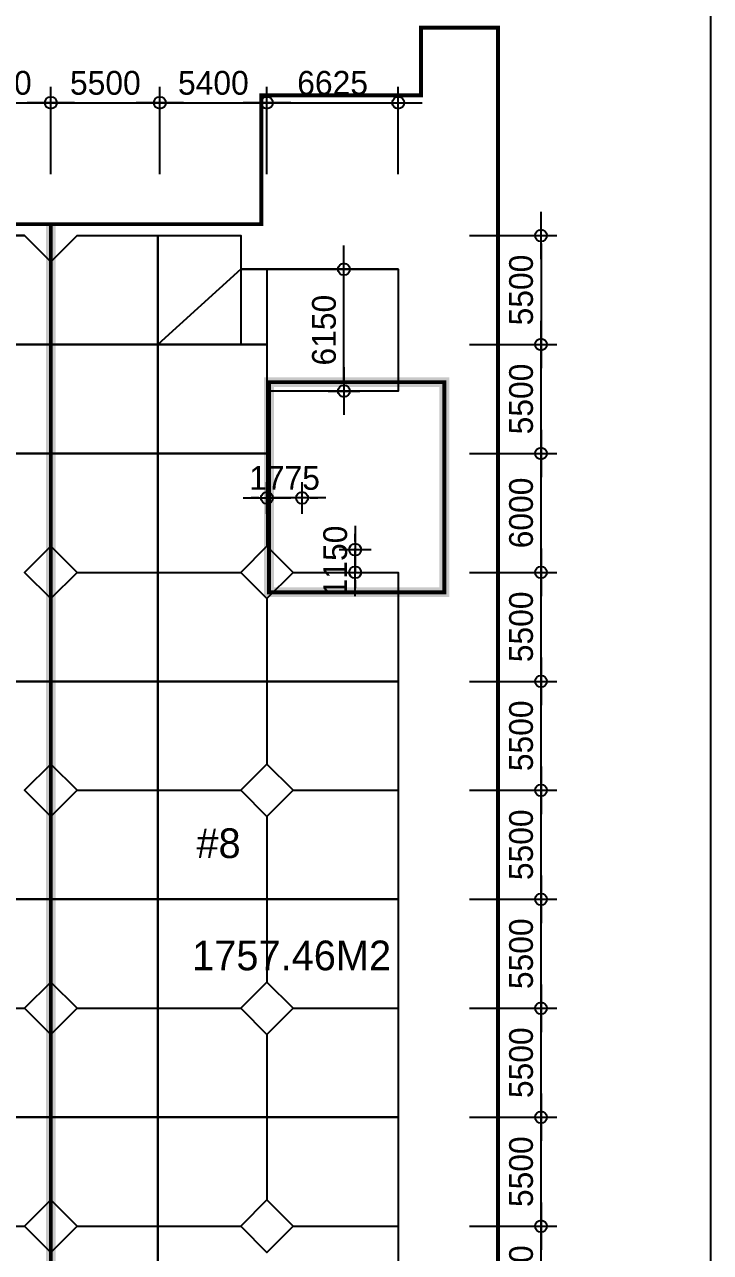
# Model space of a CAD drawing. Header units: millimetres. Extents: x -869187 to 1405794, y -1345622 to 197746.
# Drawn here: x 257406 to 292000, y -1069934 to -1007960 of the extents above; entities that cross this region are included whole.
import ezdxf

# ---------------------------------------------------------------- set-up
doc = ezdxf.new("R2010")
doc.units = ezdxf.units.MM
doc.header["$LTSCALE"] = 1000
doc.header["$MEASUREMENT"] = 0
doc.header["$PDSIZE"] = -10
doc.layers.get('0').update_dxf_attribs({"linetype": 'CONTINUOUS'})
doc.layers.get('Defpoints').update_dxf_attribs({"color": 171, "linetype": 'CONTINUOUS'})
doc.layers.add('NDIM', color=7, linetype='CONTINUOUS')
doc.layers.add('SAW-CUT', color=6, linetype='CONTINUOUS')
doc.styles.add('CGS', font='cgse', dxfattribs={"bigfont": 'cgs'})
doc.styles.add('나눔바른고딕', font='')
doc.styles.get('나눔바른고딕').set_extended_font_data('나눔바른고딕')
doc.dimstyles.new('NDIM 1200', dxfattribs={"dimscale": 500, "dimtxt": 3, "dimasz": 1, "dimexe": 2, "dimexo": 2, "dimgap": 1, "dimtad": 1, "dimdec": 0, "dimdsep": 46, "dimtxsty": 'CGS', "dimblk": 'DOT0', "dimcen": 1, "dimdle": 8, "dimclrd": 2, "dimclre": 2, "dimclrt": 2, "dimadec": 0, "dimazin": 0, "dimtfac": 1, "dimtdec": 0, "dimtix": 1, "dimtmove": 2, "dimatfit": 3, "dimldrblk": 'DOT0', "dimfxl": 1, "dimtolj": 1, "dimtzin": 0, "dimlwd": -1, "dimlwe": -1, "dimarcsym": 0})

# ---------------------------------------------------------------- blocks, each defined once
blk = doc.blocks.new('DOT0')
blk.add_line((-3, 0), (3, 0))
at = {"color": 6}
blk.add_circle((0, 0), 0.75, dxfattribs=at)
blk = doc.blocks.new('*D361')
at = {"layer": 'Defpoints', "color": 0, "ltscale": 0.4, "transparency": 16777216}
for p in [(258730, -1011909), (253230, -1016309), (258730, -1016309)]:
    blk.add_point(p, dxfattribs=at)
at = {"layer": 'NDIM', "ltscale": 0.4, "transparency": 16777216}
for p, q in [((253230, -1015509), (253230, -1011109)), ((258730, -1015509), (258730, -1011109)), ((253630, -1011909), (258330, -1011909))]:
    blk.add_line(p, q, dxfattribs=at)
at = {"layer": 'NDIM', "ltscale": 0.4, "transparency": 16777216, "xscale": 400, "yscale": 400, "zscale": 400, "rotation": 180}
blk.add_blockref('DOT0', (253230, -1011909), dxfattribs=at)
at = {"layer": 'NDIM', "ltscale": 0.4, "transparency": 16777216, "xscale": 400, "yscale": 400, "zscale": 400}
blk.add_blockref('DOT0', (258730, -1011909), dxfattribs=at)
at = {"layer": 'NDIM', "ltscale": 0.4, "transparency": 16777216, "insert": (255980, -1010909), "char_height": 1200, "attachment_point": 5, "style": 'CGS'}
blk.add_mtext('\\A1;5500', dxfattribs=at)
blk = doc.blocks.new('*D362')
at = {"layer": 'Defpoints', "color": 0, "ltscale": 0.4, "transparency": 16777216}
for p in [(264230, -1011909), (258730, -1016309), (264230, -1016309)]:
    blk.add_point(p, dxfattribs=at)
at = {"layer": 'NDIM', "ltscale": 0.4, "transparency": 16777216}
for p, q in [((258730, -1015509), (258730, -1011109)), ((264230, -1015509), (264230, -1011109)), ((259130, -1011909), (263830, -1011909))]:
    blk.add_line(p, q, dxfattribs=at)
at = {"layer": 'NDIM', "ltscale": 0.4, "transparency": 16777216, "xscale": 400, "yscale": 400, "zscale": 400, "rotation": 180}
blk.add_blockref('DOT0', (258730, -1011909), dxfattribs=at)
at = {"layer": 'NDIM', "ltscale": 0.4, "transparency": 16777216, "xscale": 400, "yscale": 400, "zscale": 400}
blk.add_blockref('DOT0', (264230, -1011909), dxfattribs=at)
at = {"layer": 'NDIM', "ltscale": 0.4, "transparency": 16777216, "insert": (261480, -1010909), "char_height": 1200, "attachment_point": 5, "style": 'CGS'}
blk.add_mtext('\\A1;5500', dxfattribs=at)
blk = doc.blocks.new('*D363')
at = {"layer": 'Defpoints', "color": 0, "ltscale": 0.4, "transparency": 16777216}
for p in [(269630, -1011909), (264230, -1016309), (269630, -1016309)]:
    blk.add_point(p, dxfattribs=at)
at = {"layer": 'NDIM', "ltscale": 0.4, "transparency": 16777216}
for p, q in [((264230, -1015509), (264230, -1011109)), ((269630, -1015509), (269630, -1011109)), ((264630, -1011909), (269230, -1011909))]:
    blk.add_line(p, q, dxfattribs=at)
at = {"layer": 'NDIM', "ltscale": 0.4, "transparency": 16777216, "xscale": 400, "yscale": 400, "zscale": 400, "rotation": 180}
blk.add_blockref('DOT0', (264230, -1011909), dxfattribs=at)
at = {"layer": 'NDIM', "ltscale": 0.4, "transparency": 16777216, "xscale": 400, "yscale": 400, "zscale": 400}
blk.add_blockref('DOT0', (269630, -1011909), dxfattribs=at)
at = {"layer": 'NDIM', "ltscale": 0.4, "transparency": 16777216, "insert": (266930, -1010909), "char_height": 1200, "attachment_point": 5, "style": 'CGS'}
blk.add_mtext('\\A1;5400', dxfattribs=at)
blk = doc.blocks.new('*D364')
at = {"layer": 'Defpoints', "color": 0, "ltscale": 0.4, "transparency": 16777216}
for p in [(276255, -1011909), (269630, -1016309), (276255, -1016309)]:
    blk.add_point(p, dxfattribs=at)
at = {"layer": 'NDIM', "ltscale": 0.4, "transparency": 16777216}
for p, q in [((269630, -1015509), (269630, -1011109)), ((276255, -1015509), (276255, -1011109)), ((270030, -1011909), (275855, -1011909))]:
    blk.add_line(p, q, dxfattribs=at)
at = {"layer": 'NDIM', "ltscale": 0.4, "transparency": 16777216, "xscale": 400, "yscale": 400, "zscale": 400, "rotation": 180}
blk.add_blockref('DOT0', (269630, -1011909), dxfattribs=at)
at = {"layer": 'NDIM', "ltscale": 0.4, "transparency": 16777216, "xscale": 400, "yscale": 400, "zscale": 400}
blk.add_blockref('DOT0', (276255, -1011909), dxfattribs=at)
at = {"layer": 'NDIM', "ltscale": 0.4, "transparency": 16777216, "insert": (272943, -1010909), "char_height": 1200, "attachment_point": 5, "style": 'CGS'}
blk.add_mtext('\\A1;6625', dxfattribs=at)
blk = doc.blocks.new('*D378')
at = {"layer": 'Defpoints', "color": 0, "ltscale": 0.4, "transparency": 16777216}
for p in [(279055, -1024109), (283455, -1024109), (279055, -1029609)]:
    blk.add_point(p, dxfattribs=at)
at = {"layer": 'NDIM', "ltscale": 0.4, "transparency": 16777216}
for p, q in [((279855, -1024109), (284255, -1024109)), ((283455, -1029209), (283455, -1024509)), ((279855, -1029609), (284255, -1029609))]:
    blk.add_line(p, q, dxfattribs=at)
at = {"layer": 'NDIM', "ltscale": 0.4, "transparency": 16777216, "xscale": 400, "yscale": 400, "zscale": 400}
for p, rotation in [((283455, -1024109), 90), ((283455, -1029609), 270)]:
    blk.add_blockref('DOT0', p, dxfattribs=dict(at, rotation=rotation))
at = {"layer": 'NDIM', "ltscale": 0.4, "transparency": 16777216, "insert": (282455, -1026859), "char_height": 1200, "attachment_point": 5, "rotation": 90, "style": 'CGS'}
blk.add_mtext('\\A1;5500', dxfattribs=at)
blk = doc.blocks.new('*D379')
at = {"layer": 'Defpoints', "color": 0, "ltscale": 0.4, "transparency": 16777216}
for p in [(279055, -1029609), (283455, -1029609), (279055, -1035609)]:
    blk.add_point(p, dxfattribs=at)
at = {"layer": 'NDIM', "ltscale": 0.4, "transparency": 16777216}
for p, q in [((279855, -1029609), (284255, -1029609)), ((283455, -1035209), (283455, -1030009)), ((279855, -1035609), (284255, -1035609))]:
    blk.add_line(p, q, dxfattribs=at)
at = {"layer": 'NDIM', "ltscale": 0.4, "transparency": 16777216, "xscale": 400, "yscale": 400, "zscale": 400}
for p, rotation in [((283455, -1029609), 90), ((283455, -1035609), 270)]:
    blk.add_blockref('DOT0', p, dxfattribs=dict(at, rotation=rotation))
at = {"layer": 'NDIM', "ltscale": 0.4, "transparency": 16777216, "insert": (282455, -1032609), "char_height": 1200, "attachment_point": 5, "rotation": 90, "style": 'CGS'}
blk.add_mtext('\\A1;6000', dxfattribs=at)
blk = doc.blocks.new('*D380')
at = {"layer": 'Defpoints', "color": 0, "ltscale": 0.4, "transparency": 16777216}
for p in [(279055, -1035609), (283455, -1035609), (279055, -1041109)]:
    blk.add_point(p, dxfattribs=at)
at = {"layer": 'NDIM', "ltscale": 0.4, "transparency": 16777216}
for p, q in [((279855, -1035609), (284255, -1035609)), ((283455, -1040709), (283455, -1036009)), ((279855, -1041109), (284255, -1041109))]:
    blk.add_line(p, q, dxfattribs=at)
at = {"layer": 'NDIM', "ltscale": 0.4, "transparency": 16777216, "xscale": 400, "yscale": 400, "zscale": 400}
for p, rotation in [((283455, -1035609), 90), ((283455, -1041109), 270)]:
    blk.add_blockref('DOT0', p, dxfattribs=dict(at, rotation=rotation))
at = {"layer": 'NDIM', "ltscale": 0.4, "transparency": 16777216, "insert": (282455, -1038359), "char_height": 1200, "attachment_point": 5, "rotation": 90, "style": 'CGS'}
blk.add_mtext('\\A1;5500', dxfattribs=at)
blk = doc.blocks.new('*D381')
at = {"layer": 'Defpoints', "color": 0, "ltscale": 0.4, "transparency": 16777216}
for p in [(279055, -1041109), (283455, -1041109), (279055, -1046609)]:
    blk.add_point(p, dxfattribs=at)
at = {"layer": 'NDIM', "ltscale": 0.4, "transparency": 16777216}
for p, q in [((279855, -1041109), (284255, -1041109)), ((283455, -1046209), (283455, -1041509)), ((279855, -1046609), (284255, -1046609))]:
    blk.add_line(p, q, dxfattribs=at)
at = {"layer": 'NDIM', "ltscale": 0.4, "transparency": 16777216, "xscale": 400, "yscale": 400, "zscale": 400}
for p, rotation in [((283455, -1041109), 90), ((283455, -1046609), 270)]:
    blk.add_blockref('DOT0', p, dxfattribs=dict(at, rotation=rotation))
at = {"layer": 'NDIM', "ltscale": 0.4, "transparency": 16777216, "insert": (282455, -1043859), "char_height": 1200, "attachment_point": 5, "rotation": 90, "style": 'CGS'}
blk.add_mtext('\\A1;5500', dxfattribs=at)
blk = doc.blocks.new('*D382')
at = {"layer": 'Defpoints', "color": 0, "ltscale": 0.4, "transparency": 16777216}
for p in [(279055, -1046609), (283455, -1046609), (279055, -1052109)]:
    blk.add_point(p, dxfattribs=at)
at = {"layer": 'NDIM', "ltscale": 0.4, "transparency": 16777216}
for p, q in [((279855, -1046609), (284255, -1046609)), ((283455, -1051709), (283455, -1047009)), ((279855, -1052109), (284255, -1052109))]:
    blk.add_line(p, q, dxfattribs=at)
at = {"layer": 'NDIM', "ltscale": 0.4, "transparency": 16777216, "xscale": 400, "yscale": 400, "zscale": 400}
for p, rotation in [((283455, -1046609), 90), ((283455, -1052109), 270)]:
    blk.add_blockref('DOT0', p, dxfattribs=dict(at, rotation=rotation))
at = {"layer": 'NDIM', "ltscale": 0.4, "transparency": 16777216, "insert": (282455, -1049359), "char_height": 1200, "attachment_point": 5, "rotation": 90, "style": 'CGS'}
blk.add_mtext('\\A1;5500', dxfattribs=at)
blk = doc.blocks.new('*D383')
at = {"layer": 'Defpoints', "color": 0, "ltscale": 0.4, "transparency": 16777216}
for p in [(279055, -1052109), (283455, -1052109), (279055, -1057609)]:
    blk.add_point(p, dxfattribs=at)
at = {"layer": 'NDIM', "ltscale": 0.4, "transparency": 16777216}
for p, q in [((279855, -1052109), (284255, -1052109)), ((283455, -1057209), (283455, -1052509)), ((279855, -1057609), (284255, -1057609))]:
    blk.add_line(p, q, dxfattribs=at)
at = {"layer": 'NDIM', "ltscale": 0.4, "transparency": 16777216, "xscale": 400, "yscale": 400, "zscale": 400}
for p, rotation in [((283455, -1052109), 90), ((283455, -1057609), 270)]:
    blk.add_blockref('DOT0', p, dxfattribs=dict(at, rotation=rotation))
at = {"layer": 'NDIM', "ltscale": 0.4, "transparency": 16777216, "insert": (282455, -1054859), "char_height": 1200, "attachment_point": 5, "rotation": 90, "style": 'CGS'}
blk.add_mtext('\\A1;5500', dxfattribs=at)
blk = doc.blocks.new('*D384')
at = {"layer": 'Defpoints', "color": 0, "ltscale": 0.4, "transparency": 16777216}
for p in [(279055, -1057609), (283455, -1057609), (279055, -1063109)]:
    blk.add_point(p, dxfattribs=at)
at = {"layer": 'NDIM', "ltscale": 0.4, "transparency": 16777216}
for p, q in [((279855, -1057609), (284255, -1057609)), ((283455, -1062709), (283455, -1058009)), ((279855, -1063109), (284255, -1063109))]:
    blk.add_line(p, q, dxfattribs=at)
at = {"layer": 'NDIM', "ltscale": 0.4, "transparency": 16777216, "xscale": 400, "yscale": 400, "zscale": 400}
for p, rotation in [((283455, -1057609), 90), ((283455, -1063109), 270)]:
    blk.add_blockref('DOT0', p, dxfattribs=dict(at, rotation=rotation))
at = {"layer": 'NDIM', "ltscale": 0.4, "transparency": 16777216, "insert": (282455, -1060359), "char_height": 1200, "attachment_point": 5, "rotation": 90, "style": 'CGS'}
blk.add_mtext('\\A1;5500', dxfattribs=at)
blk = doc.blocks.new('*D385')
at = {"layer": 'Defpoints', "color": 0, "ltscale": 0.4, "transparency": 16777216}
for p in [(279055, -1063109), (283455, -1063109), (279055, -1068609)]:
    blk.add_point(p, dxfattribs=at)
at = {"layer": 'NDIM', "ltscale": 0.4, "transparency": 16777216}
for p, q in [((279855, -1063109), (284255, -1063109)), ((283455, -1068209), (283455, -1063509)), ((279855, -1068609), (284255, -1068609))]:
    blk.add_line(p, q, dxfattribs=at)
at = {"layer": 'NDIM', "ltscale": 0.4, "transparency": 16777216, "xscale": 400, "yscale": 400, "zscale": 400}
for p, rotation in [((283455, -1063109), 90), ((283455, -1068609), 270)]:
    blk.add_blockref('DOT0', p, dxfattribs=dict(at, rotation=rotation))
at = {"layer": 'NDIM', "ltscale": 0.4, "transparency": 16777216, "insert": (282455, -1065859), "char_height": 1200, "attachment_point": 5, "rotation": 90, "style": 'CGS'}
blk.add_mtext('\\A1;5500', dxfattribs=at)
blk = doc.blocks.new('*D386')
at = {"layer": 'Defpoints', "color": 0, "ltscale": 0.4, "transparency": 16777216}
for p in [(279055, -1068609), (283455, -1068609), (279055, -1074109)]:
    blk.add_point(p, dxfattribs=at)
at = {"layer": 'NDIM', "ltscale": 0.4, "transparency": 16777216}
for p, q in [((279855, -1068609), (284255, -1068609)), ((283455, -1073709), (283455, -1069009)), ((279855, -1074109), (284255, -1074109))]:
    blk.add_line(p, q, dxfattribs=at)
at = {"layer": 'NDIM', "ltscale": 0.4, "transparency": 16777216, "xscale": 400, "yscale": 400, "zscale": 400}
for p, rotation in [((283455, -1068609), 90), ((283455, -1074109), 270)]:
    blk.add_blockref('DOT0', p, dxfattribs=dict(at, rotation=rotation))
at = {"layer": 'NDIM', "ltscale": 0.4, "transparency": 16777216, "insert": (282455, -1071359), "char_height": 1200, "attachment_point": 5, "rotation": 90, "style": 'CGS'}
blk.add_mtext('\\A1;5500', dxfattribs=at)
blk = doc.blocks.new('*D409')
at = {"layer": 'Defpoints', "color": 0, "ltscale": 0.4, "transparency": 16777216}
for p in [(279055, -1018609), (279055, -1024109), (283455, -1024109)]:
    blk.add_point(p, dxfattribs=at)
at = {"layer": 'NDIM', "ltscale": 0.4, "transparency": 16777216}
for p, q in [((279855, -1018609), (284255, -1018609)), ((283455, -1019009), (283455, -1023709)), ((279855, -1024109), (284255, -1024109))]:
    blk.add_line(p, q, dxfattribs=at)
at = {"layer": 'NDIM', "ltscale": 0.4, "transparency": 16777216, "xscale": 400, "yscale": 400, "zscale": 400}
for p, rotation in [((283455, -1018609), 90), ((283455, -1024109), 270)]:
    blk.add_blockref('DOT0', p, dxfattribs=dict(at, rotation=rotation))
at = {"layer": 'NDIM', "ltscale": 0.4, "transparency": 16777216, "insert": (282455, -1021359), "char_height": 1200, "attachment_point": 5, "rotation": 90, "style": 'CGS'}
blk.add_mtext('\\A1;5500', dxfattribs=at)
blk = doc.blocks.new('*D411')
at = {"layer": 'Defpoints', "color": 0, "ltscale": 0.4, "transparency": 16777216}
for p in [(269630, -1031851), (269630, -1033451), (271405, -1033451)]:
    blk.add_point(p, dxfattribs=at)
at = {"layer": 'NDIM', "ltscale": 0.4, "transparency": 16777216}
for p, q in [((269630, -1032651), (269630, -1031051)), ((271405, -1032651), (271405, -1031051)), ((269230, -1031851), (268830, -1031851)), ((271405, -1031851), (269630, -1031851)), ((271805, -1031851), (272205, -1031851))]:
    blk.add_line(p, q, dxfattribs=at)
at = {"layer": 'NDIM', "ltscale": 0.4, "transparency": 16777216, "xscale": 400, "yscale": 400, "zscale": 400}
blk.add_blockref('DOT0', (269630, -1031851), dxfattribs=at)
at = {"layer": 'NDIM', "ltscale": 0.4, "transparency": 16777216, "xscale": 400, "yscale": 400, "zscale": 400, "rotation": 180}
blk.add_blockref('DOT0', (271405, -1031851), dxfattribs=at)
at = {"layer": 'NDIM', "ltscale": 0.4, "transparency": 16777216, "insert": (270518, -1030851), "char_height": 1200, "attachment_point": 5, "style": 'CGS'}
blk.add_mtext('\\A1;1775', dxfattribs=at)
blk = doc.blocks.new('*D412')
at = {"layer": 'Defpoints', "color": 0, "ltscale": 0.4, "transparency": 16777216}
for p in [(272480, -1034459), (274080, -1034459), (272480, -1035609)]:
    blk.add_point(p, dxfattribs=at)
at = {"layer": 'NDIM', "ltscale": 0.4, "transparency": 16777216}
for p, q in [((274080, -1034059), (274080, -1033659)), ((273280, -1034459), (274880, -1034459)), ((274080, -1035609), (274080, -1034459)), ((273280, -1035609), (274880, -1035609)), ((274080, -1036009), (274080, -1036409))]:
    blk.add_line(p, q, dxfattribs=at)
at = {"layer": 'NDIM', "ltscale": 0.4, "transparency": 16777216, "xscale": 400, "yscale": 400, "zscale": 400}
for p, rotation in [((274080, -1034459), 270), ((274080, -1035609), 90)]:
    blk.add_blockref('DOT0', p, dxfattribs=dict(at, rotation=rotation))
at = {"layer": 'NDIM', "ltscale": 0.4, "transparency": 16777216, "insert": (273080, -1035034), "char_height": 1200, "attachment_point": 5, "rotation": 90, "style": 'CGS'}
blk.add_mtext('\\A1;1150', dxfattribs=at)
blk = doc.blocks.new('*D414')
at = {"layer": 'Defpoints', "color": 0, "ltscale": 0.4, "transparency": 16777216}
for p in [(271913, -1020309), (273513, -1020309), (271913, -1026459)]:
    blk.add_point(p, dxfattribs=at)
at = {"layer": 'NDIM', "ltscale": 0.4, "transparency": 16777216}
for p, q in [((272713, -1020309), (274313, -1020309)), ((273513, -1026059), (273513, -1020709)), ((272713, -1026459), (274313, -1026459))]:
    blk.add_line(p, q, dxfattribs=at)
at = {"layer": 'NDIM', "ltscale": 0.4, "transparency": 16777216, "xscale": 400, "yscale": 400, "zscale": 400}
for p, rotation in [((273513, -1020309), 90), ((273513, -1026459), 270)]:
    blk.add_blockref('DOT0', p, dxfattribs=dict(at, rotation=rotation))
at = {"layer": 'NDIM', "ltscale": 0.4, "transparency": 16777216, "insert": (272513, -1023384), "char_height": 1200, "attachment_point": 5, "rotation": 90, "style": 'CGS'}
blk.add_mtext('\\A1;6150', dxfattribs=at)

msp = doc.modelspace()

# ---------------------------------------------------------------- linework, layer by layer
at = {"color": 6, "ltscale": 10000}
msp.add_line((268305.8, -1018609.5), (268305.8, -1024109.5), dxfattribs=at)
at = {"color": 2, "ltscale": 10000, "const_width": 200}
for points in [[(281280.1, -1087806.6), (281280.1, -1008109.5), (277395.1, -1008109.5), (277395.1, -1011524.5), (269355.1, -1011524.5), (269355.1, -1018034.5), (258730.1, -1018034.5), (258730.1, -1096809.5), (269080.1, -1096809.5), (269080.1, -1087809.5), (281280.1, -1087806.6)], [(236730.1, -1018034.5), (252230.1, -1018034.5), (252230.1, -1021034.5), (254230.1, -1021034.5), (254230.1, -1018034.5), (258730.1, -1018034.5), (258730.1, -1096809.5), (236730.1, -1096809.5), (236730.1, -1018034.5)], [(269730.1, -1026009.5), (269730.1, -1036609.5), (278580.1, -1036609.5), (278580.1, -1026009.5), (269730.1, -1026009.5)]]:
    msp.add_lwpolyline(points, dxfattribs=at)
at = {"color": 1, "ltscale": 10000, "const_width": 500}
msp.add_lwpolyline([(258730.1, -1018109.5), (258730.1, -1096809.5)], dxfattribs=at)
at = {"color": 114, "ltscale": 10000, "true_color": 0x139b48}
for points in [[(258730.1, -1019933.7), (257405.8, -1018609.5), (254530.1, -1018609.5), (254530.1, -1021334.5), (251930.1, -1021334.5), (251930.1, -1018609.5), (249054.4, -1018609.5), (247730.1, -1019933.7), (246405.8, -1018609.5), (238054.4, -1018609.5), (236730.1, -1019933.7), (236730.1, -1034285.2), (238054.4, -1035609.5), (236730.1, -1036933.7), (236730.1, -1045285.2), (238054.4, -1046609.5), (236730.1, -1047933.7), (236730.1, -1056285.2), (238054.4, -1057609.5), (236730.1, -1058933.7), (236730.1, -1067285.2), (238054.4, -1068609.5), (236730.1, -1069933.7), (236730.1, -1078285.2)], [(258730.1, -1069933.7), (260054.4, -1068609.5), (258730.1, -1067285.2), (258730.1, -1058933.7), (260054.4, -1057609.5), (258730.1, -1056285.2), (258730.1, -1047933.7), (260054.4, -1046609.5), (258730.1, -1045285.2), (258730.1, -1036933.7), (260054.4, -1035609.5), (258730.1, -1034285.2), (258730.1, -1019933.7), (260054.4, -1018609.5), (268305.8, -1018609.5), (268305.8, -1020309.5), (276255.1, -1020309.5), (276255.1, -1026459.5), (269630.1, -1026459.5), (269630.1, -1034285.2), (270954.4, -1035609.5), (276255.1, -1035609.5), (276255.1, -1085109.5)], [(264130.1, -1018609.5), (264130.1, -1057609.5), (264130.1, -1095809.5)], [(268305.8, -1020309.5), (264130.1, -1024109.5)], [(269630.1, -1020309.5), (269630.1, -1026459.5)], [(236730.1, -1024109.5), (258730.1, -1024109.5)], [(258730.1, -1024109.5), (269630.1, -1024109.5)], [(236730.1, -1029609.5), (258730.1, -1029609.5)], [(258730.1, -1029609.5), (269630.1, -1029609.5)], [(258730.1, -1034285.2), (257405.8, -1035609.5), (258730.1, -1036933.7)], [(269630.1, -1034285.2), (268305.8, -1035609.5), (269630.1, -1036933.7), (270954.4, -1035609.5)], [(260054.4, -1035609.5), (268305.8, -1035609.5)], [(269630.1, -1036933.7), (269630.1, -1045285.2)], [(236730.1, -1041109.5), (258730.1, -1041109.5)], [(258730.1, -1041109.5), (276255.1, -1041109.5)], [(258730.1, -1045285.2), (257405.8, -1046609.5), (258730.1, -1047933.7)], [(269630.1, -1045285.2), (268305.8, -1046609.5), (269630.1, -1047933.7), (270954.4, -1046609.5), (269630.1, -1045285.2)], [(260054.4, -1046609.5), (268305.8, -1046609.5)], [(270954.4, -1046609.5), (276255.1, -1046609.5)], [(269630.1, -1047933.7), (269630.1, -1056285.2)], [(236730.1, -1052109.5), (258730.1, -1052109.5)], [(258730.1, -1052109.5), (276255.1, -1052109.5)], [(258730.1, -1056285.2), (257405.8, -1057609.5), (258730.1, -1058933.7)], [(269630.1, -1056285.2), (268305.8, -1057609.5), (269630.1, -1058933.7), (270954.4, -1057609.5), (269630.1, -1056285.2)], [(249054.4, -1057609.5), (257405.8, -1057609.5)], [(260054.4, -1057609.5), (268205.8, -1057609.5)], [(270954.4, -1057609.5), (276255.1, -1057609.5)], [(269630.1, -1058933.7), (269630.1, -1067285.2)], [(236730.1, -1063109.5), (258730.1, -1063109.5)], [(258730.1, -1063109.5), (276255.1, -1063109.5)], [(258730.1, -1067285.2), (257405.8, -1068609.5), (258730.1, -1069933.7)], [(269630.1, -1067285.2), (268305.8, -1068609.5), (269630.1, -1069933.7), (270954.4, -1068609.5), (269630.1, -1067285.2)], [(249054.4, -1068609.5), (257405.8, -1068609.5)], [(260054.4, -1068609.5), (268305.8, -1068609.5)], [(270954.4, -1068609.5), (276255.1, -1068609.5)]]:
    msp.add_lwpolyline(points, dxfattribs=at)
at = {"color": 1, "ltscale": 10000, "const_width": 500}
msp.add_lwpolyline([(269730.1, -1026009.5), (269730.1, -1026459.5), (269730.1, -1036609.5), (278580.1, -1036609.5), (278580.1, -1035609.5), (278580.1, -1026009.5)], close=True, dxfattribs=at)
at = {"layer": 'Defpoints', "ltscale": 10000}
msp.add_lwpolyline([(292000, -1115221.9), (8000, -1115221.9), (8000, -954254.1), (292000, -954254.1)], close=True, dxfattribs=at)
at = {"layer": 'SAW-CUT', "ltscale": 10000}
for p, q in [((249054.4, -1018609.5), (257405.8, -1018609.5)), ((260054.4, -1018609.5), (268305.8, -1018609.5)), ((264130.1, -1095809.5), (264130.1, -1018609.5)), ((258730.1, -1019933.7), (258730.1, -1034285.2)), ((276255.1, -1020309.5), (268305.8, -1020309.5)), ((269630.1, -1020309.5), (269630.1, -1034285.2)), ((269630.1, -1024109.5), (105180.1, -1024109.5)), ((269630.1, -1029609.5), (105180.1, -1029609.5)), ((260054.4, -1035609.5), (268305.8, -1035609.5)), ((258730.1, -1036933.7), (258730.1, -1045285.2)), ((269630.1, -1036933.7), (269630.1, -1045285.2)), ((276255.1, -1041109.5), (105180.1, -1041109.5)), ((260054.4, -1046609.5), (268305.8, -1046609.5)), ((270954.4, -1046609.5), (276255.1, -1046609.5)), ((258730.1, -1047933.7), (258730.1, -1056285.2)), ((269630.1, -1047933.7), (269630.1, -1056285.2)), ((276255.1, -1052109.5), (105180.1, -1052109.5)), ((260054.4, -1057609.5), (268305.8, -1057609.5)), ((270954.4, -1057609.5), (276255.1, -1057609.5)), ((258730.1, -1058933.7), (258730.1, -1067285.2)), ((269630.1, -1058933.7), (269630.1, -1067285.2)), ((276255.1, -1063109.5), (105180.1, -1063109.5)), ((260054.4, -1068609.5), (268305.8, -1068609.5)), ((270954.4, -1068609.5), (276255.1, -1068609.5))]:
    msp.add_line(p, q, dxfattribs=at)
for points in [[(257405.8, -1018609.5), (258730.1, -1019933.7), (260054.4, -1018609.5)], [(276255.1, -1020309.5), (276255.1, -1026459.5), (269630.1, -1026459.5), (269630.1, -1034285.2)], [(269630.1, -1034285.2), (268305.8, -1035609.5), (269630.1, -1036933.7), (270954.4, -1035609.5)], [(270954.4, -1035609.5), (276255.1, -1035609.5), (276255.1, -1085109.5), (105180.1, -1085109.5)]]:
    msp.add_lwpolyline(points, dxfattribs=at)
for points in [[(258730.1, -1034285.2), (257405.8, -1035609.5), (258730.1, -1036933.7), (260054.4, -1035609.5)], [(258730.1, -1045285.2), (257405.8, -1046609.5), (258730.1, -1047933.7), (260054.4, -1046609.5)], [(269630.1, -1045285.2), (268305.8, -1046609.5), (269630.1, -1047933.7), (270954.4, -1046609.5)], [(258730.1, -1056285.2), (257405.8, -1057609.5), (258730.1, -1058933.7), (260054.4, -1057609.5)], [(269630.1, -1056285.2), (268305.8, -1057609.5), (269630.1, -1058933.7), (270954.4, -1057609.5)], [(258730.1, -1067285.2), (257405.8, -1068609.5), (258730.1, -1069933.7), (260054.4, -1068609.5)], [(269630.1, -1067285.2), (268305.8, -1068609.5), (269630.1, -1069933.7), (270954.4, -1068609.5)]]:
    msp.add_lwpolyline(points, close=True, dxfattribs=at)

# ---------------------------------------------------------------- texts
at = {"ltscale": 10000, "style": '나눔바른고딕'}
msp.add_text('#8', height=1500, dxfattribs=at).set_placement((266072.7, -1050028.9))
at = {"color": 2, "ltscale": 10000, "style": '나눔바른고딕'}
msp.add_text('1757.46M2 ', height=1500, dxfattribs=at).set_placement((265857.6, -1055693))

# ---------------------------------------------------------------- dimensions: what is measured, and where the dimension line sits
at = {"layer": 'NDIM', "ltscale": 0.4}
for base, p1, p2, picture, middle in [((258730.1, -1011909.5), (253230.1, -1016309.5), (258730.1, -1016309.5), '*D361', (255980.1, -1010909.5)), ((264230.1, -1011909.5), (258730.1, -1016309.5), (264230.1, -1016309.5), '*D362', (261480.1, -1010909.5)), ((269630.1, -1011909.5), (264230.1, -1016309.5), (269630.1, -1016309.5), '*D363', (266930.1, -1010909.5)), ((276255.1, -1011909.5), (269630.1, -1016309.5), (276255.1, -1016309.5), '*D364', (272942.6, -1010909.5))]:
    dim = msp.add_linear_dim(base=base, p1=p1, p2=p2, dimstyle='NDIM 1200', override={"dimscale": 400, "dimclrd": 256, "dimclre": 256, "dimclrt": 256}, dxfattribs=at)
    dim.commit()
    dim.dimension.update_dxf_attribs({"geometry": picture, "text_midpoint": middle})
for base, p1, p2, angle, picture, middle in [((283455.1, -1024109.5), (279055.1, -1018609.5), (279055.1, -1024109.5), 270, '*D409', (282455.1, -1021359.5)), ((273513, -1020309.5), (271913, -1026459.5), (271913, -1020309.5), 90, '*D414', (272513, -1023384.5)), ((283455.1, -1024109.5), (279055.1, -1029609.5), (279055.1, -1024109.5), 90, '*D378', (282455.1, -1026859.5)), ((283455.1, -1029609.5), (279055.1, -1035609.5), (279055.1, -1029609.5), 90, '*D379', (282455.1, -1032609.5)), ((269630.1, -1031851.2), (271405.1, -1033451.2), (269630.1, -1033451.2), 180, '*D411', (270517.6, -1030851.2)), ((274079.8, -1034459.5), (272479.8, -1035609.5), (272479.8, -1034459.5), 90, '*D412', (273079.8, -1035034.5)), ((283455.1, -1035609.5), (279055.1, -1041109.5), (279055.1, -1035609.5), 90, '*D380', (282455.1, -1038359.5)), ((283455.1, -1041109.5), (279055.1, -1046609.5), (279055.1, -1041109.5), 90, '*D381', (282455.1, -1043859.5)), ((283455.1, -1046609.5), (279055.1, -1052109.5), (279055.1, -1046609.5), 90, '*D382', (282455.1, -1049359.5)), ((283455.1, -1052109.5), (279055.1, -1057609.5), (279055.1, -1052109.5), 90, '*D383', (282455.1, -1054859.5)), ((283455.1, -1057609.5), (279055.1, -1063109.5), (279055.1, -1057609.5), 90, '*D384', (282455.1, -1060359.5)), ((283455.1, -1063109.5), (279055.1, -1068609.5), (279055.1, -1063109.5), 90, '*D385', (282455.1, -1065859.5)), ((283455.1, -1068609.5), (279055.1, -1074109.5), (279055.1, -1068609.5), 90, '*D386', (282455.1, -1071359.5))]:
    dim = msp.add_linear_dim(base=base, p1=p1, p2=p2, angle=angle, dimstyle='NDIM 1200', override={"dimscale": 400, "dimclrd": 256, "dimclre": 256, "dimclrt": 256}, dxfattribs=at)
    dim.commit()
    dim.dimension.update_dxf_attribs({"geometry": picture, "text_midpoint": middle})

doc.saveas('drawing.dxf')
